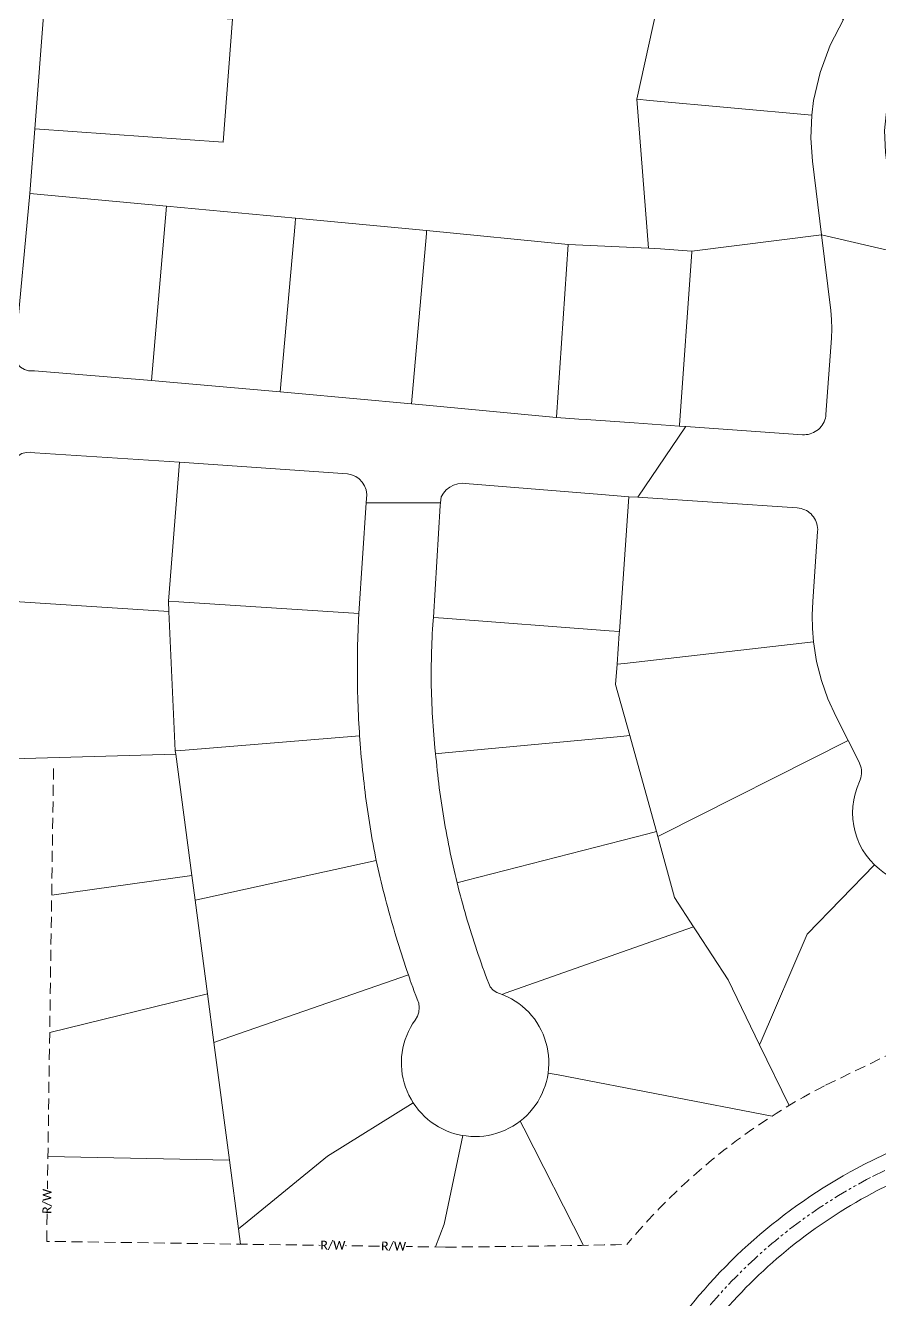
# Model space of a CAD drawing. Header units: inches. Extents: x 2378083 to 2398295, y 1463180 to 1483392.
# Drawn here: x 2387705 to 2388287, y 1469459 to 1470327 of the extents above; entities that cross this region are included whole.
import ezdxf

# ---------------------------------------------------------------- set-up
doc = ezdxf.new("R2010")
doc.units = ezdxf.units.IN
doc.header["$MEASUREMENT"] = 0
doc.linetypes.add('DASHED', pattern=[0.75, 0.5, -0.25])
doc.linetypes.add('PHANTOM2', pattern=[1.25, 0.625, -0.125, 0.125, -0.125, 0.125, -0.125])
for name, color, linetype in [('CENTER LINE', 6, 'PHANTOM2'), ('EOP', 6, 'Continuous'), ('LINE LABELS', 7, 'Continuous'), ('sc_greenville', 7, 'Continuous')]:
    doc.layers.add(name, color=color, linetype=linetype)
doc.layers.add('ROW', color=3, linetype='DASHED', lineweight=35)
doc.styles.add('Legend', font='calibri.ttf')

msp = doc.modelspace()

# ---------------------------------------------------------------- linework, layer by layer
at = {"layer": 'CENTER LINE', "color": 7, "linetype": 'PHANTOM2', "lineweight": 0, "ltscale": 15}
msp.add_lwpolyline([(2389336.77, 1471303.61, 0.019986), (2389319.81, 1471165.37, 0.071041), (2389315.98, 1471001.64), (2389320.44, 1470910.87), (2389334.09, 1470726.88, -0.004606), (2389337.03, 1470675.22), (2389338.31, 1470645.05, -0.009072), (2389340.22, 1470543.16, -0.088962), (2389319.77, 1470385.5, -0.047597), (2389256.55, 1470233.18, -0.026179), (2389146.37, 1470024.79, -0.027065), (2389088.84, 1469941.94, -0.029368), (2389019.89, 1469862.88, -0.020954), (2388965.98, 1469814.55, -0.0701), (2388852.43, 1469752.2), (2388811.21, 1469737.58), (2388665.1, 1469693.8, 0.027762), (2388495.07, 1469636.75, 0.024741), (2388358.09, 1469579.19), (2388280.79, 1469541.75, 0.13737), (2388136.89, 1469407.04)], format="xyb", dxfattribs=at)
at = {"layer": 'EOP', "color": 6, "lineweight": 0}
for points in [[(2388528.07, 1469407.86, 0.042735), (2388404.19, 1469422.59, 0.016772), (2388267.9, 1469420.51), (2388197.43, 1469418.29, -0.655444), (2388181.75, 1469451.44, -0.09341), (2388285.28, 1469532.81), (2388362.43, 1469570.18, -0.024764), (2388498.63, 1469627.4, -0.027804), (2388667.86, 1469684.19), (2388814.32, 1469728.07), (2388855.87, 1469742.81, 0.070282), (2388972.16, 1469806.68, 0.021053), (2389026.95, 1469855.79, 0.029395), (2389096.74, 1469935.81, 0.02708), (2389154.91, 1470019.6, 0.026157), (2389265.51, 1470228.73, 0.047508), (2389329.31, 1470382.52, 0.088808), (2389350.22, 1470543.4, 0.01635), (2389344.07, 1470727.58), (2389330.42, 1470911.49), (2389325.95, 1471002.48, -0.071377), (2389329.75, 1471164.13, -0.020068), (2389346.66, 1471302.15)], [(2388352.97, 1471122.3), (2388418.76, 1471125.15, 0.247173), (2388564.99, 1471208.99, -0.505153), (2388597.11, 1471211.24, -0.014745), (2388782.95, 1470979.32, 0.019234), (2388873.07, 1470859.88, 0.068538), (2389003.83, 1470749.08, 0.063144), (2389127.9, 1470690.95, 0.084415), (2389307.94, 1470663.94, -0.40913), (2389328.32, 1470644.68, -0.009094), (2389330.22, 1470542.91, -0.089122), (2389310.22, 1470388.48, -0.047689), (2389247.59, 1470237.63, -0.026202), (2389137.82, 1470029.98, -0.027049), (2389080.94, 1469948.07, -0.02934), (2389012.83, 1469869.96, -0.020853), (2388959.8, 1469822.41, -0.069912), (2388848.99, 1469761.59), (2388808.1, 1469747.09), (2388662.34, 1469703.41, 0.02772), (2388491.51, 1469646.1, 0.024718), (2388353.75, 1469588.19), (2388276.31, 1469550.69, 0.114741), (2388147.03, 1469440.13, -0.233285)]]:
    msp.add_lwpolyline(points, format="xyb", dxfattribs=at)
at = {"layer": 'ROW', "color": 3, "linetype": 'DASHED', "lineweight": 0, "ltscale": 15}
msp.add_lwpolyline([(2389252.94, 1470406.35, -0.04828), (2389193.85, 1470264.37, -0.026344), (2389086.54, 1470061.13, -0.026949), (2389033.53, 1469984.84, -0.029159), (2388970.46, 1469912.46, -0.020184), (2388922.77, 1469869.64, -0.068618), (2388828.3, 1469817.91), (2388789.45, 1469804.13), (2388645.77, 1469761.08, 0.027481), (2388470.16, 1469702.18, 0.02459), (2388327.7, 1469642.24), (2388249.42, 1469604.33, 0.100252), (2388114.64, 1469496.04, -0.003432), (2387991.01, 1469494.28), (2387719.15, 1469498.21), (2387723.81, 1469820.95)], format="xyb", dxfattribs=at)
at = {"layer": 'ROW', "color": 6, "lineweight": 50}
msp.add_circle((2388188.86, 1473286.13), 10106.21, dxfattribs=at)
at = {"layer": 'sc_greenville', "lineweight": 0}
for points in [[(2388148.63, 1470401.33), (2388121.46, 1470277.08), (2388129.5, 1470175.58), (2388074.65, 1470178.13), (2387978.15, 1470187.63), (2387888.82, 1470195.98), (2387800.86, 1470204.19), (2387707.68, 1470212.89), (2387711.01, 1470256.84), (2387839.36, 1470247.85), (2387845.85, 1470331.61)], [(2388377.71, 1470377.73), (2388322.12, 1470326.05), (2388321.29, 1470325.25), (2388319.37, 1470323.39), (2388319.17, 1470323.19), (2388309.45, 1470311.78), (2388301.54, 1470299.04), (2388295.63, 1470285.27), (2388291.84, 1470270.76), (2388290.26, 1470255.85), (2388290.93, 1470240.88), (2388299.23, 1470172.47), (2388247.43, 1470184.5), (2388241.24, 1470234.89), (2388240.18, 1470250.59), (2388240.78, 1470266.3), (2388241.99, 1470276.11), (2388246.33, 1470295.38), (2388253.18, 1470313.9), (2388262.39, 1470331.37)], [(2388290.37, 1469749.26), (2388286.81, 1469751.93), (2388283.51, 1469754.89), (2388280.5, 1469758.11), (2388277.8, 1469761.58), (2388275.4, 1469765.27), (2388273.34, 1469769.16), (2388271.64, 1469773.21), (2388270.29, 1469777.4), (2388269.32, 1469781.69), (2388268.73, 1469786.05), (2388268.52, 1469790.45), (2388268.7, 1469794.85), (2388269.27, 1469799.21), (2388270.22, 1469803.51), (2388271.54, 1469807.7), (2388273.23, 1469811.77), (2388273.75, 1469813.02), (2388274.15, 1469814.32), (2388274.43, 1469815.66), (2388274.6, 1469817.01), (2388274.64, 1469818.37), (2388274.55, 1469819.73), (2388274.34, 1469821.07), (2388274.02, 1469822.39), (2388273.57, 1469823.68), (2388273.01, 1469824.92), (2388265.41, 1469839.86), (2388257.26, 1469855.88), (2388251.72, 1469868.08), (2388247.29, 1469880.74), (2388244.01, 1469893.73), (2388241.91, 1469906.97), (2388241.15, 1469916.13), (2388240.96, 1469925.31), (2388241.33, 1469934.49), (2388244.72, 1469982.4), (2388244.75, 1469983.71), (2388244.68, 1469985.01), (2388244.48, 1469986.31), (2388244.18, 1469987.58), (2388243.76, 1469988.82), (2388243.24, 1469990.02), (2388242.62, 1469991.17), (2388241.9, 1469992.26), (2388241.08, 1469993.29), (2388240.19, 1469994.24), (2388239.21, 1469995.11), (2388238.16, 1469995.89), (2388237.04, 1469996.57), (2388235.87, 1469997.15), (2388234.65, 1469997.64), (2388233.4, 1469998.01), (2388232.12, 1469998.27), (2388230.82, 1469998.42), (2388122.13, 1470005.75), (2388154.72, 1470053.6), (2388154.93, 1470053.92), (2388234.35, 1470048.29), (2388235.66, 1470048.26), (2388236.96, 1470048.34), (2388238.26, 1470048.53), (2388239.53, 1470048.83), (2388240.77, 1470049.25), (2388241.97, 1470049.77), (2388243.12, 1470050.39), (2388244.21, 1470051.11), (2388245.24, 1470051.93), (2388246.19, 1470052.83), (2388247.05, 1470053.81), (2388247.83, 1470054.86), (2388248.52, 1470055.97), (2388249.1, 1470057.14), (2388249.58, 1470058.36), (2388249.96, 1470059.61), (2388250.22, 1470060.89), (2388250.37, 1470062.2), (2388254.05, 1470114.15), (2388254.3, 1470120.48), (2388254.14, 1470126.81), (2388253.59, 1470133.11), (2388247.43, 1470184.5), (2388299.23, 1470172.47)], [(2388225.19, 1469590.81), (2388205.17, 1469632.25), (2388205.56, 1469633.17), (2388237.59, 1469707.62), (2388283.51, 1469754.89), (2388286.81, 1469751.93), (2388290.37, 1469749.26), (2388294.15, 1469746.93), (2388298.12, 1469744.94), (2388302.26, 1469743.31), (2388306.52, 1469742.05), (2388310.87, 1469741.18), (2388315.29, 1469740.69), (2388319.73, 1469740.6), (2388322.67, 1469639.81)], [(2387722.56, 1469734.23), (2387818.03, 1469747.79), (2387820.27, 1469730.83), (2387828.72, 1469667.07), (2387721.21, 1469640.56)], [(2388213.71, 1469583.68), (2388067.87, 1469611.69), (2388060.98, 1469613.02), (2388061.31, 1469616), (2388061.46, 1469618.99), (2388061.42, 1469621.99), (2388061.21, 1469624.99), (2388060.82, 1469627.96), (2388060.25, 1469630.91), (2388059.51, 1469633.81), (2388058.6, 1469636.67), (2388057.52, 1469639.47), (2388056.27, 1469642.19), (2388054.86, 1469644.84), (2388053.3, 1469647.4), (2388051.59, 1469649.87), (2388049.73, 1469652.22), (2388047.73, 1469654.46), (2388045.61, 1469656.58), (2388043.36, 1469658.57), (2388041, 1469660.42), (2388038.53, 1469662.12), (2388035.97, 1469663.68), (2388033.32, 1469665.07), (2388029.74, 1469666.66), (2388031.15, 1469667.16), (2388031.76, 1469667.37), (2388155.63, 1469711.14), (2388160.19, 1469712.75), (2388162.45, 1469709.27), (2388183.73, 1469676.61), (2388205.17, 1469632.25), (2388225.19, 1469590.81)], [(2387721.21, 1469640.56), (2387828.72, 1469667.07), (2387833.12, 1469633.84), (2387843.74, 1469553.62), (2387719.98, 1469556.05)], [(2388085.03, 1469495.46), (2388044.35, 1469575.29), (2388041.88, 1469580.14), (2388044.2, 1469582.04), (2388046.4, 1469584.07), (2388048.48, 1469586.24), (2388050.43, 1469588.52), (2388052.23, 1469590.91), (2388053.89, 1469593.41), (2388055.4, 1469596.01), (2388056.75, 1469598.69), (2388057.93, 1469601.44), (2388058.95, 1469604.26), (2388059.8, 1469607.14), (2388060.48, 1469610.06), (2388060.98, 1469613.02), (2388067.87, 1469611.69), (2388213.71, 1469583.68)], [(2387851.33, 1469496.3), (2387849.96, 1469506.64), (2387855.9, 1469511.49), (2387910.53, 1469556.21), (2387969.06, 1469592.6), (2387970.76, 1469590.13), (2387972.12, 1469588.4), (2387972.61, 1469587.77), (2387974.6, 1469585.53), (2387976.72, 1469583.4), (2387978.96, 1469581.41), (2387981.32, 1469579.56), (2387983.78, 1469577.84), (2387986.34, 1469576.28), (2387988.99, 1469574.88), (2387991.72, 1469573.63), (2387994.52, 1469572.55), (2387997.38, 1469571.64), (2388000.29, 1469570.9), (2388001.35, 1469570.69), (2388002.73, 1469570.42), (2387990.03, 1469509.97), (2387984.17, 1469494.38)], [(2387984.17, 1469494.38), (2387990.03, 1469509.97), (2388002.73, 1469570.42), (2388005.21, 1469570.06), (2388008.2, 1469569.79), (2388011.2, 1469569.7), (2388014.19, 1469569.78), (2388017.18, 1469570.05), (2388020.15, 1469570.5), (2388023.08, 1469571.12), (2388025.98, 1469571.91), (2388028.81, 1469572.88), (2388031.59, 1469574.01), (2388034.3, 1469575.31), (2388036.92, 1469576.77), (2388039.45, 1469578.38), (2388041.88, 1469580.14), (2388044.35, 1469575.29), (2388085.03, 1469495.46)], [(2387719.98, 1469556.05), (2387843.74, 1469553.62), (2387849.96, 1469506.64), (2387851.33, 1469496.3)]]:
    msp.add_lwpolyline(points, dxfattribs=at)
for points in [[(2388262.39, 1470331.37), (2388253.18, 1470313.9), (2388246.33, 1470295.38), (2388241.99, 1470276.11), (2388240.78, 1470266.3), (2388130.37, 1470276.28), (2388121.46, 1470277.08), (2388148.63, 1470401.33), (2388156.22, 1470396.66), (2388262.39, 1470331.37)], [(2387845.85, 1470331.61), (2387839.36, 1470247.85), (2387711.01, 1470256.84), (2387717.34, 1470339.96), (2387845.85, 1470331.61)], [(2388240.78, 1470266.3), (2388240.18, 1470250.59), (2388241.24, 1470234.89), (2388247.43, 1470184.5), (2388159.01, 1470173.5), (2388158.73, 1470173.53), (2388137.69, 1470175.01), (2388129.5, 1470175.58), (2388121.46, 1470277.08), (2388130.37, 1470276.28), (2388240.78, 1470266.3)], [(2387800.86, 1470204.19), (2387790.53, 1470085.36), (2387710.74, 1470091.8), (2387706.76, 1470091.91), (2387703.92, 1470092.85), (2387701.4, 1470094.46), (2387699.36, 1470096.65), (2387697.93, 1470099.27), (2387697.19, 1470102.17), (2387697.19, 1470105.17), (2387697.86, 1470107.87), (2387707.68, 1470212.89), (2387800.86, 1470204.19)], [(2387800.49, 1470084.47), (2387790.53, 1470085.36), (2387800.86, 1470204.19), (2387888.82, 1470195.98), (2387888.48, 1470192.27), (2387878.22, 1470077.47), (2387800.49, 1470084.47)], [(2387888.21, 1470076.57), (2387878.22, 1470077.47), (2387888.48, 1470192.27), (2387888.82, 1470195.98), (2387978.15, 1470187.63), (2387977.97, 1470185.47), (2387967.9, 1470069.39), (2387888.21, 1470076.57)], [(2388074.65, 1470178.13), (2388066.71, 1470060.28), (2388066.69, 1470060), (2387977.89, 1470068.44), (2387967.9, 1470069.39), (2387977.97, 1470185.47), (2387978.15, 1470187.63), (2388074.65, 1470178.13)], [(2388129.5, 1470175.58), (2388137.69, 1470175.01), (2388158.73, 1470173.53), (2388159.01, 1470173.5), (2388158.99, 1470173.13), (2388150.46, 1470054.88), (2388150.42, 1470054.24), (2388119.63, 1470056.35), (2388086.86, 1470058.61), (2388081.87, 1470058.95), (2388066.69, 1470060), (2388066.71, 1470060.28), (2388074.65, 1470178.13), (2388129.5, 1470175.58)], [(2388236.96, 1470048.34), (2388235.66, 1470048.26), (2388234.35, 1470048.29), (2388154.93, 1470053.92), (2388150.42, 1470054.24), (2388150.46, 1470054.88), (2388158.99, 1470173.13), (2388159.01, 1470173.5), (2388247.43, 1470184.5), (2388253.59, 1470133.11), (2388254.14, 1470126.81), (2388254.3, 1470120.48), (2388254.05, 1470114.15), (2388250.37, 1470062.2), (2388250.22, 1470060.89), (2388249.96, 1470059.61), (2388249.58, 1470058.36), (2388249.1, 1470057.14), (2388248.52, 1470055.97), (2388247.83, 1470054.86), (2388247.05, 1470053.81), (2388246.19, 1470052.83), (2388245.24, 1470051.93), (2388244.21, 1470051.11), (2388243.12, 1470050.39), (2388241.97, 1470049.77), (2388240.77, 1470049.25), (2388239.53, 1470048.83), (2388238.26, 1470048.53), (2388236.96, 1470048.34)], [(2387809.64, 1470029.6), (2387802.3, 1469934.76), (2387802.46, 1469927.64), (2387686.48, 1469935.17), (2387691.62, 1470001.86), (2387693.37, 1470024.15), (2387694.14, 1470027.05), (2387695.47, 1470029.73), (2387697.33, 1470032.07), (2387699.64, 1470033.99), (2387702.29, 1470035.39), (2387705.16, 1470036.22), (2387708.15, 1470036.43), (2387711.12, 1470036.03), (2387809.64, 1470029.6)], [(2387937, 1470001.86), (2387931.97, 1469926.37), (2387809.23, 1469934.31), (2387802.3, 1469934.76), (2387809.64, 1470029.6), (2387924.12, 1470021.63), (2387927.05, 1470021.05), (2387929.81, 1470019.87), (2387932.27, 1470018.16), (2387934.32, 1470015.98), (2387935.89, 1470013.43), (2387936.9, 1470010.61), (2387937.31, 1470007.64), (2387937, 1470001.86)], [(2387987.38, 1470000), (2387987.5, 1470001.86), (2387988.08, 1470005.85), (2387989.61, 1470008.43), (2387991.58, 1470010.68), (2387993.93, 1470012.54), (2387996.58, 1470013.94), (2387999.44, 1470014.83), (2388002.41, 1470015.17), (2388004.45, 1470015.09), (2388097.28, 1470007.43), (2388116.07, 1470006.02), (2388109.55, 1469914.05), (2388102.63, 1469914.57), (2387989.64, 1469923.09), (2387982.73, 1469923.61), (2387987.38, 1470000)], [(2388122.13, 1470005.75), (2388230.82, 1469998.42), (2388232.12, 1469998.27), (2388233.4, 1469998.01), (2388234.65, 1469997.64), (2388235.87, 1469997.15), (2388237.04, 1469996.57), (2388238.16, 1469995.89), (2388239.21, 1469995.11), (2388240.19, 1469994.24), (2388241.08, 1469993.29), (2388241.9, 1469992.26), (2388242.62, 1469991.17), (2388243.24, 1469990.02), (2388243.76, 1469988.82), (2388244.18, 1469987.58), (2388244.48, 1469986.31), (2388244.68, 1469985.01), (2388244.75, 1469983.71), (2388244.72, 1469982.4), (2388241.33, 1469934.49), (2388240.96, 1469925.31), (2388241.15, 1469916.13), (2388241.91, 1469906.97), (2388112.93, 1469892.34), (2388107.97, 1469891.77), (2388109.46, 1469912.71), (2388109.55, 1469914.05), (2388116.07, 1470006.02), (2388122.13, 1470005.75)], [(2387984.26, 1469830.72), (2387984.49, 1469828.38), (2387984.77, 1469825.39), (2387985.07, 1469822.41), (2387985.39, 1469819.42), (2387985.72, 1469816.44), (2387986.07, 1469813.46), (2387986.43, 1469810.48), (2387986.8, 1469807.51), (2387987.2, 1469804.53), (2387987.6, 1469801.56), (2387988.03, 1469798.59), (2387988.46, 1469795.62), (2387988.92, 1469792.66), (2387989.39, 1469789.69), (2387989.87, 1469786.73), (2387990.37, 1469783.77), (2387990.88, 1469780.82), (2387991.41, 1469777.87), (2387991.96, 1469774.92), (2387992.52, 1469771.97), (2387993.09, 1469769.03), (2387993.68, 1469766.09), (2387994.29, 1469763.14), (2387994.91, 1469760.21), (2387995.55, 1469757.28), (2387996.2, 1469754.35), (2387996.87, 1469751.43), (2387997.55, 1469748.5), (2387998.24, 1469745.59), (2387998.96, 1469742.67), (2387999.68, 1469739.76), (2388000.42, 1469736.85), (2388001.18, 1469733.95), (2388001.95, 1469731.05), (2388002.74, 1469728.16), (2388003.54, 1469725.27), (2388004.36, 1469722.38), (2388005.19, 1469719.5), (2388006.04, 1469716.62), (2388006.9, 1469713.75), (2388007.77, 1469710.88), (2388008.66, 1469708.01), (2388009.57, 1469705.15), (2388010.49, 1469702.3), (2388011.42, 1469699.45), (2388012.38, 1469696.6), (2388013.34, 1469693.76), (2388014.32, 1469690.92), (2388015.31, 1469688.09), (2388016.32, 1469685.27), (2388017.34, 1469682.45), (2388018.38, 1469679.63), (2388019.43, 1469676.82), (2388020.5, 1469674.02), (2388021.56, 1469671.87), (2388023.5, 1469669.6), (2388025.95, 1469667.88), (2388029.74, 1469666.66), (2388033.32, 1469665.07), (2388035.97, 1469663.68), (2388038.53, 1469662.12), (2388041, 1469660.42), (2388043.36, 1469658.57), (2388045.61, 1469656.58), (2388047.73, 1469654.46), (2388049.73, 1469652.22), (2388051.59, 1469649.87), (2388053.3, 1469647.4), (2388054.86, 1469644.84), (2388056.27, 1469642.19), (2388057.52, 1469639.47), (2388058.6, 1469636.67), (2388059.51, 1469633.81), (2388060.25, 1469630.91), (2388060.82, 1469627.96), (2388061.21, 1469624.99), (2388061.42, 1469621.99), (2388061.46, 1469618.99), (2388061.31, 1469616), (2388060.98, 1469613.02), (2388060.48, 1469610.06), (2388059.8, 1469607.14), (2388058.95, 1469604.26), (2388057.93, 1469601.44), (2388056.75, 1469598.69), (2388055.4, 1469596.01), (2388053.89, 1469593.41), (2388052.23, 1469590.91), (2388050.43, 1469588.52), (2388048.48, 1469586.24), (2388046.4, 1469584.07), (2388044.2, 1469582.04), (2388041.88, 1469580.14), (2388039.45, 1469578.38), (2388036.92, 1469576.77), (2388034.3, 1469575.31), (2388031.59, 1469574.01), (2388028.81, 1469572.88), (2388025.98, 1469571.91), (2388023.08, 1469571.12), (2388020.15, 1469570.5), (2388017.18, 1469570.05), (2388014.19, 1469569.78), (2388011.2, 1469569.7), (2388008.2, 1469569.79), (2388005.21, 1469570.06), (2388002.73, 1469570.42), (2388001.35, 1469570.69), (2388000.29, 1469570.9), (2387997.38, 1469571.64), (2387994.52, 1469572.55), (2387991.72, 1469573.63), (2387988.99, 1469574.88), (2387986.34, 1469576.28), (2387983.78, 1469577.84), (2387981.32, 1469579.56), (2387978.96, 1469581.41), (2387976.72, 1469583.4), (2387974.6, 1469585.53), (2387972.61, 1469587.77), (2387972.12, 1469588.4), (2387970.76, 1469590.13), (2387969.06, 1469592.6), (2387967.5, 1469595.17), (2387966.1, 1469597.82), (2387964.86, 1469600.55), (2387963.78, 1469603.35), (2387962.88, 1469606.21), (2387962.15, 1469609.12), (2387961.59, 1469612.06), (2387961.2, 1469615.04), (2387961, 1469618.03), (2387960.98, 1469621.03), (2387961.13, 1469624.03), (2387961.46, 1469627.01), (2387961.97, 1469629.96), (2387962.66, 1469632.88), (2387963.52, 1469635.76), (2387964.55, 1469638.58), (2387965.74, 1469641.33), (2387967.1, 1469644), (2387968.61, 1469646.59), (2387970.28, 1469649.09), (2387971.93, 1469651.76), (2387972.88, 1469654.6), (2387973.16, 1469657.58), (2387972.76, 1469660.55), (2387971.7, 1469663.35), (2387970.77, 1469665.85), (2387969.74, 1469668.66), (2387968.72, 1469671.48), (2387967.71, 1469674.31), (2387967.04, 1469676.19), (2387966.71, 1469677.14), (2387965.72, 1469679.97), (2387964.75, 1469682.81), (2387963.79, 1469685.65), (2387962.84, 1469688.5), (2387961.9, 1469691.35), (2387960.98, 1469694.2), (2387960.07, 1469697.06), (2387959.17, 1469699.92), (2387958.28, 1469702.79), (2387957.41, 1469705.66), (2387956.54, 1469708.53), (2387955.69, 1469711.41), (2387954.85, 1469714.29), (2387954.03, 1469717.17), (2387953.21, 1469720.06), (2387952.41, 1469722.95), (2387951.62, 1469725.84), (2387950.85, 1469728.74), (2387950.08, 1469731.64), (2387949.33, 1469734.55), (2387948.59, 1469737.45), (2387947.86, 1469740.37), (2387947.15, 1469743.28), (2387946.45, 1469746.2), (2387945.76, 1469749.11), (2387945.08, 1469752.04), (2387944.42, 1469754.96), (2387943.77, 1469757.89), (2387943.32, 1469760.19), (2387942.75, 1469763.14), (2387942.2, 1469766.09), (2387941.66, 1469769.04), (2387941.13, 1469771.99), (2387940.62, 1469774.94), (2387940.11, 1469777.9), (2387939.63, 1469780.86), (2387939.15, 1469783.83), (2387938.69, 1469786.79), (2387938.24, 1469789.76), (2387937.81, 1469792.72), (2387937.39, 1469795.69), (2387936.98, 1469798.67), (2387936.58, 1469801.64), (2387936.2, 1469804.62), (2387935.83, 1469807.59), (2387935.48, 1469810.57), (2387935.14, 1469813.55), (2387934.81, 1469816.53), (2387934.49, 1469819.52), (2387934.19, 1469822.5), (2387933.9, 1469825.49), (2387933.63, 1469828.48), (2387933.36, 1469831.46), (2387933.12, 1469834.45), (2387932.88, 1469837.44), (2387932.66, 1469840.44), (2387932.48, 1469842.93), (2387932.32, 1469845.42), (2387932.13, 1469848.42), (2387931.96, 1469851.41), (2387931.8, 1469854.41), (2387931.65, 1469857.41), (2387931.52, 1469860.4), (2387931.4, 1469863.4), (2387931.29, 1469866.4), (2387931.2, 1469869.4), (2387931.12, 1469872.4), (2387931.05, 1469875.4), (2387931, 1469878.39), (2387930.96, 1469881.4), (2387930.93, 1469884.39), (2387930.92, 1469887.39), (2387930.92, 1469890.39), (2387930.93, 1469893.39), (2387930.96, 1469896.39), (2387931, 1469899.39), (2387931.05, 1469902.39), (2387931.12, 1469905.39), (2387931.2, 1469908.39), (2387931.29, 1469911.39), (2387931.4, 1469914.39), (2387931.52, 1469917.39), (2387931.66, 1469920.38), (2387931.81, 1469923.38), (2387931.89, 1469924.96), (2387931.97, 1469926.37), (2387937, 1470001.86), (2387943.92, 1470001.86), (2387987.5, 1470001.86), (2387987.38, 1470000), (2387982.73, 1469923.61), (2387982.59, 1469921.58), (2387982.39, 1469918.59), (2387982.2, 1469915.59), (2387982.03, 1469912.6), (2387981.87, 1469909.6), (2387981.74, 1469906.61), (2387981.62, 1469903.61), (2387981.52, 1469900.61), (2387981.44, 1469897.61), (2387981.37, 1469894.61), (2387981.33, 1469891.61), (2387981.3, 1469888.61), (2387981.29, 1469885.61), (2387981.3, 1469882.61), (2387981.32, 1469879.61), (2387981.36, 1469876.61), (2387981.42, 1469873.61), (2387981.5, 1469870.62), (2387981.6, 1469867.62), (2387981.71, 1469864.62), (2387981.85, 1469861.62), (2387982, 1469858.63), (2387982.16, 1469855.63), (2387982.35, 1469852.64), (2387982.55, 1469849.64), (2387982.78, 1469846.65), (2387983.02, 1469843.66), (2387983.27, 1469840.67), (2387983.55, 1469837.68), (2387983.84, 1469834.7), (2387984.26, 1469830.72)], [(2387802.46, 1469927.64), (2387806.8, 1469832.65), (2387807.09, 1469830.39), (2387679.81, 1469826.86), (2387679.77, 1469829.01), (2387679.63, 1469835.2), (2387679.74, 1469838.63), (2387679.86, 1469841.63), (2387679.99, 1469844.62), (2387680.13, 1469847.62), (2387680.28, 1469850.62), (2387680.43, 1469853.61), (2387680.43, 1469856.54), (2387686.48, 1469935.17), (2387802.46, 1469927.64)], [(2387809.23, 1469934.31), (2387931.97, 1469926.37), (2387931.89, 1469924.96), (2387931.81, 1469923.38), (2387931.66, 1469920.38), (2387931.52, 1469917.39), (2387931.4, 1469914.39), (2387931.29, 1469911.39), (2387931.2, 1469908.39), (2387931.12, 1469905.39), (2387931.05, 1469902.39), (2387931, 1469899.39), (2387930.96, 1469896.39), (2387930.93, 1469893.39), (2387930.92, 1469890.39), (2387930.92, 1469887.39), (2387930.93, 1469884.39), (2387930.96, 1469881.4), (2387931, 1469878.39), (2387931.05, 1469875.4), (2387931.12, 1469872.4), (2387931.2, 1469869.4), (2387931.29, 1469866.4), (2387931.4, 1469863.4), (2387931.52, 1469860.4), (2387931.65, 1469857.41), (2387931.8, 1469854.41), (2387931.96, 1469851.41), (2387932.13, 1469848.42), (2387932.32, 1469845.42), (2387932.48, 1469842.93), (2387813.52, 1469833.2), (2387806.8, 1469832.65), (2387802.46, 1469927.64), (2387802.3, 1469934.76), (2387809.23, 1469934.31)], [(2387989.64, 1469923.09), (2388102.63, 1469914.57), (2388109.55, 1469914.05), (2388109.46, 1469912.71), (2388107.97, 1469891.77), (2388107, 1469878.04), (2388116.65, 1469843.15), (2388110.5, 1469842.57), (2387990.82, 1469831.34), (2387984.26, 1469830.72), (2387983.84, 1469834.7), (2387983.55, 1469837.68), (2387983.27, 1469840.67), (2387983.02, 1469843.66), (2387982.78, 1469846.65), (2387982.55, 1469849.64), (2387982.35, 1469852.64), (2387982.16, 1469855.63), (2387982, 1469858.63), (2387981.85, 1469861.62), (2387981.71, 1469864.62), (2387981.6, 1469867.62), (2387981.5, 1469870.62), (2387981.42, 1469873.61), (2387981.36, 1469876.61), (2387981.32, 1469879.61), (2387981.3, 1469882.61), (2387981.29, 1469885.61), (2387981.3, 1469888.61), (2387981.33, 1469891.61), (2387981.37, 1469894.61), (2387981.44, 1469897.61), (2387981.52, 1469900.61), (2387981.62, 1469903.61), (2387981.74, 1469906.61), (2387981.87, 1469909.6), (2387982.03, 1469912.6), (2387982.2, 1469915.59), (2387982.39, 1469918.59), (2387982.59, 1469921.58), (2387982.73, 1469923.61), (2387989.64, 1469923.09)], [(2388265.41, 1469839.86), (2388138.57, 1469775.77), (2388135.68, 1469774.31), (2388134.75, 1469777.69), (2388117.32, 1469840.71), (2388116.65, 1469843.15), (2388107, 1469878.04), (2388107.97, 1469891.77), (2388112.93, 1469892.34), (2388241.91, 1469906.97), (2388244.01, 1469893.73), (2388247.29, 1469880.74), (2388251.72, 1469868.08), (2388257.26, 1469855.88), (2388265.41, 1469839.86)], [(2387943.77, 1469757.89), (2387826.67, 1469732.23), (2387820.27, 1469730.83), (2387818.03, 1469747.79), (2387807.09, 1469830.39), (2387806.8, 1469832.65), (2387813.52, 1469833.2), (2387932.48, 1469842.93), (2387932.66, 1469840.44), (2387932.88, 1469837.44), (2387933.12, 1469834.45), (2387933.36, 1469831.46), (2387933.63, 1469828.48), (2387933.9, 1469825.49), (2387934.19, 1469822.5), (2387934.49, 1469819.52), (2387934.81, 1469816.53), (2387935.14, 1469813.55), (2387935.48, 1469810.57), (2387935.83, 1469807.59), (2387936.2, 1469804.62), (2387936.58, 1469801.64), (2387936.98, 1469798.67), (2387937.39, 1469795.69), (2387937.81, 1469792.72), (2387938.24, 1469789.76), (2387938.69, 1469786.79), (2387939.15, 1469783.83), (2387939.63, 1469780.86), (2387940.11, 1469777.9), (2387940.62, 1469774.94), (2387941.13, 1469771.99), (2387941.66, 1469769.04), (2387942.2, 1469766.09), (2387942.75, 1469763.14), (2387943.32, 1469760.19), (2387943.77, 1469757.89)], [(2388134.75, 1469777.69), (2388128.85, 1469776.17), (2388004.95, 1469744.22), (2387998.96, 1469742.67), (2387998.24, 1469745.59), (2387997.55, 1469748.5), (2387996.87, 1469751.43), (2387996.2, 1469754.35), (2387995.55, 1469757.28), (2387994.91, 1469760.21), (2387994.29, 1469763.14), (2387993.68, 1469766.09), (2387993.09, 1469769.03), (2387992.52, 1469771.97), (2387991.96, 1469774.92), (2387991.41, 1469777.87), (2387990.88, 1469780.82), (2387990.37, 1469783.77), (2387989.87, 1469786.73), (2387989.39, 1469789.69), (2387988.92, 1469792.66), (2387988.46, 1469795.62), (2387988.03, 1469798.59), (2387987.6, 1469801.56), (2387987.2, 1469804.53), (2387986.8, 1469807.51), (2387986.43, 1469810.48), (2387986.07, 1469813.46), (2387985.72, 1469816.44), (2387985.39, 1469819.42), (2387985.07, 1469822.41), (2387984.77, 1469825.39), (2387984.49, 1469828.38), (2387984.26, 1469830.72), (2387990.82, 1469831.34), (2388110.5, 1469842.57), (2388116.65, 1469843.15), (2388117.32, 1469840.71), (2388134.75, 1469777.69)], [(2388283.51, 1469754.89), (2388237.59, 1469707.62), (2388205.56, 1469633.17), (2388205.17, 1469632.25), (2388183.73, 1469676.61), (2388162.45, 1469709.27), (2388160.19, 1469712.75), (2388147.18, 1469732.72), (2388135.68, 1469774.31), (2388138.57, 1469775.77), (2388265.41, 1469839.86), (2388273.01, 1469824.92), (2388273.57, 1469823.68), (2388274.02, 1469822.39), (2388274.34, 1469821.07), (2388274.55, 1469819.73), (2388274.64, 1469818.37), (2388274.6, 1469817.01), (2388274.43, 1469815.66), (2388274.15, 1469814.32), (2388273.75, 1469813.02), (2388273.23, 1469811.77), (2388271.54, 1469807.7), (2388270.22, 1469803.51), (2388269.27, 1469799.21), (2388268.7, 1469794.85), (2388268.52, 1469790.45), (2388268.73, 1469786.05), (2388269.32, 1469781.69), (2388270.29, 1469777.4), (2388271.64, 1469773.21), (2388273.34, 1469769.16), (2388275.4, 1469765.27), (2388277.8, 1469761.58), (2388280.5, 1469758.11), (2388283.51, 1469754.89)], [(2388135.68, 1469774.31), (2388147.18, 1469732.72), (2388160.19, 1469712.75), (2388155.63, 1469711.14), (2388031.76, 1469667.37), (2388031.15, 1469667.16), (2388029.74, 1469666.66), (2388025.95, 1469667.88), (2388023.5, 1469669.6), (2388021.56, 1469671.87), (2388020.5, 1469674.02), (2388019.43, 1469676.82), (2388018.38, 1469679.63), (2388017.34, 1469682.45), (2388016.32, 1469685.27), (2388015.31, 1469688.09), (2388014.32, 1469690.92), (2388013.34, 1469693.76), (2388012.38, 1469696.6), (2388011.42, 1469699.45), (2388010.49, 1469702.3), (2388009.57, 1469705.15), (2388008.66, 1469708.01), (2388007.77, 1469710.88), (2388006.9, 1469713.75), (2388006.04, 1469716.62), (2388005.19, 1469719.5), (2388004.36, 1469722.38), (2388003.54, 1469725.27), (2388002.74, 1469728.16), (2388001.95, 1469731.05), (2388001.18, 1469733.95), (2388000.42, 1469736.85), (2387999.68, 1469739.76), (2387998.96, 1469742.67), (2388004.95, 1469744.22), (2388128.85, 1469776.17), (2388134.75, 1469777.69), (2388135.68, 1469774.31)], [(2387965.72, 1469679.97), (2387839.41, 1469636.02), (2387833.12, 1469633.84), (2387828.72, 1469667.07), (2387820.27, 1469730.83), (2387826.67, 1469732.23), (2387943.77, 1469757.89), (2387944.42, 1469754.96), (2387945.08, 1469752.04), (2387945.76, 1469749.11), (2387946.45, 1469746.2), (2387947.15, 1469743.28), (2387947.86, 1469740.37), (2387948.59, 1469737.45), (2387949.33, 1469734.55), (2387950.08, 1469731.64), (2387950.85, 1469728.74), (2387951.62, 1469725.84), (2387952.41, 1469722.95), (2387953.21, 1469720.06), (2387954.03, 1469717.17), (2387954.85, 1469714.29), (2387955.69, 1469711.41), (2387956.54, 1469708.53), (2387957.41, 1469705.66), (2387958.28, 1469702.79), (2387959.17, 1469699.92), (2387960.07, 1469697.06), (2387960.98, 1469694.2), (2387961.9, 1469691.35), (2387962.84, 1469688.5), (2387963.79, 1469685.65), (2387964.75, 1469682.81), (2387965.72, 1469679.97)], [(2387969.06, 1469592.6), (2387910.53, 1469556.21), (2387855.9, 1469511.49), (2387849.96, 1469506.64), (2387843.74, 1469553.62), (2387833.12, 1469633.84), (2387839.41, 1469636.02), (2387965.72, 1469679.97), (2387966.71, 1469677.14), (2387967.04, 1469676.19), (2387967.71, 1469674.31), (2387968.72, 1469671.48), (2387969.74, 1469668.66), (2387970.77, 1469665.85), (2387971.7, 1469663.35), (2387972.76, 1469660.55), (2387973.16, 1469657.58), (2387972.88, 1469654.6), (2387971.93, 1469651.76), (2387970.28, 1469649.09), (2387968.61, 1469646.59), (2387967.1, 1469644), (2387965.74, 1469641.33), (2387964.55, 1469638.58), (2387963.52, 1469635.76), (2387962.66, 1469632.88), (2387961.97, 1469629.96), (2387961.46, 1469627.01), (2387961.13, 1469624.03), (2387960.98, 1469621.03), (2387961, 1469618.03), (2387961.2, 1469615.04), (2387961.59, 1469612.06), (2387962.15, 1469609.12), (2387962.88, 1469606.21), (2387963.78, 1469603.35), (2387964.86, 1469600.55), (2387966.1, 1469597.82), (2387967.5, 1469595.17), (2387969.06, 1469592.6)]]:
    msp.add_lwpolyline(points, close=True, dxfattribs=at)

# ---------------------------------------------------------------- next in the draw order: texts
at = {"layer": 'LINE LABELS', "char_height": 6, "width": 15.5188, "attachment_point": 5, "style": 'Legend', "bg_fill": 3, "box_fill_scale": 1.1, "bg_fill_color": 256, "bg_fill_transparency": 0}
for insert, rotation in [((2387719.54, 1469525.48), 89.16659), ((2387914.24, 1469495.39), 359.12491), ((2387955.65, 1469494.79), 359.12491)]:
    msp.add_mtext('\\pxqc;R/W', dxfattribs=dict(at, insert=insert, rotation=rotation))

doc.saveas('drawing.dxf')
